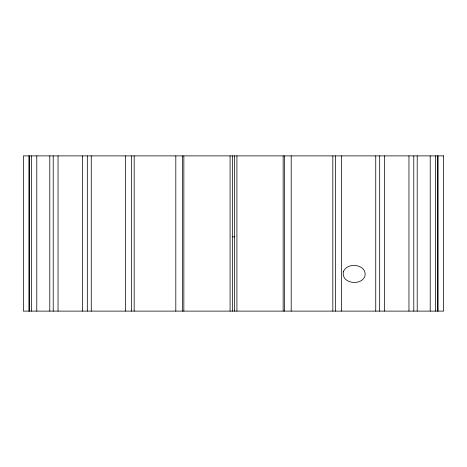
<?xml version="1.0" encoding="UTF-8"?>
<svg xmlns="http://www.w3.org/2000/svg" width="467" height="467" viewBox="0 0 467 467"><rect width="100%" height="100%" fill="white"/><g stroke="black" fill="none" stroke-linecap="round" stroke-linejoin="round"><path stroke-width="0.7" d="M232.07 236.792L234.93 236.792M438.075 155.885L438.075 311.115M437.375 155.885L437.375 311.115M435.606 155.885L435.606 311.115M430.218 155.885L430.218 311.115M417.206 155.885L417.206 311.115M413.785 155.885L413.785 311.115M408.958 155.885L408.958 311.115M384.516 155.885L384.516 311.115M379.683 155.885L379.683 311.115M375.742 155.885L375.742 311.115M341.535 155.885L341.535 311.115M335.615 155.885L335.615 311.115M332.831 155.885L332.831 311.115M291.192 155.885L291.192 311.115M284.59 155.885L284.59 311.115M283.148 155.885L283.148 311.115M236.915 155.885L236.915 311.115M234.352 155.885L234.352 311.115M232.648 155.885L232.648 311.115M230.085 155.885L230.085 311.115M183.852 155.885L183.852 311.115M182.41 155.885L182.41 311.115M175.808 155.885L175.808 311.115M134.169 155.885L134.169 311.115M131.385 155.885L131.385 311.115M125.465 155.885L125.465 311.115M91.258 155.885L91.258 311.115M87.317 155.885L87.317 311.115M82.484 155.885L82.484 311.115M58.042 155.885L58.042 311.115M53.215 155.885L53.215 311.115M49.794 155.885L49.794 311.115M36.782 155.885L36.782 311.115M31.394 155.885L31.394 311.115M29.625 155.885L29.625 311.115M28.925 155.885L28.925 311.115M343.42 271.741C340.922 283.586 361.149 286.382 364.925 276.166C367.424 264.322 347.197 261.526 343.42 271.741M443.65 155.885L23.35 155.885L23.35 311.115L443.65 311.115L443.65 155.885"/></g></svg>
